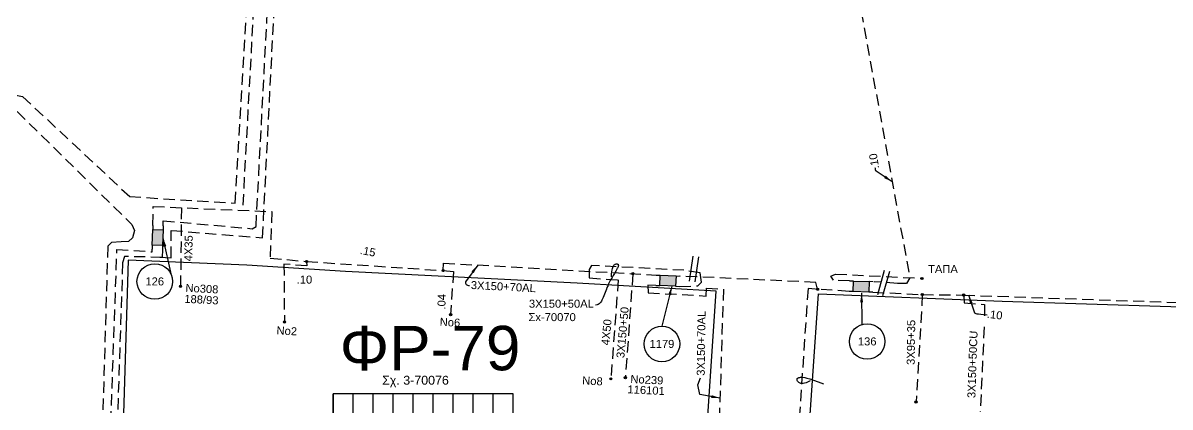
# Model space of a CAD drawing. Header units: millimetres. Extents: x 738 to 2138, y 37 to 533.
# Drawn here: x 849.2 to 978.2, y 227.7 to 270.9 of the extents above; entities that cross this region are included whole.
import ezdxf
from ezdxf.enums import TextEntityAlignment as Align

# ---------------------------------------------------------------- set-up
doc = ezdxf.new("R2010")
doc.units = ezdxf.units.MM
doc.linetypes.add('DASHED', pattern=[19.05, 12.7, -6.35])
for name, color, linetype in [('Link Box 4 Διευθύνσεων', 7, 'Continuous'), ('Άγνωστα', 7, 'Continuous'), ('Ασφαλειοκιβώτια Χ.Τ 9 αναχωρήσεων', 7, 'Continuous'), ('Επιγραφές - Σχήματα', 7, 'Continuous'), ('Καλώδια ΧΤ   3x150+50AL', 7, 'DASHED'), ('Καλώδια ΧΤ   3x150+70 AL', 7, 'DASHED'), ('Συνδέσεις', 7, 'Continuous'), ('Τομή', 7, 'Continuous'), ('Υπόβαθρο ΔΕΗ', 7, 'Continuous'), ('Υπόγεια Καλώδια Δικτύου ΧΤ   .04', 7, 'DASHED'), ('Υπόγεια Καλώδια Δικτύου ΧΤ   .10', 7, 'DASHED'), ('Υπόγεια Καλώδια Δικτύου ΧΤ   .15', 7, 'DASHED'), ('Υπόγεια καλώδια Παροχών ΧΤ   .10', 7, 'DASHED')]:
    doc.layers.add(name, color=color, linetype=linetype)
doc.styles.add('arial', font='arial.ttf')
doc.styles.get("Standard").update_dxf_attribs({"font": 'arial.ttf'})
doc.linetypes.add('SYN_LINE', pattern='A,0.5,-0.0001,["/\\/\\/\\/",Standard,S=0.1,R=0,X=0,Y=-0.05],-0.25', length=0.7501)
doc.dimstyles.new('ISO-25', dxfattribs={"dimtxt": 2.5, "dimasz": 2.5, "dimexe": 1.25, "dimexo": 0.625, "dimtad": 1, "dimtxsty": 'Standard', "dimcen": 2.5, "dimadec": 0, "dimazin": 0, "dimtfac": 1, "dimtmove": 0, "dimatfit": 3, "dimfxl": 1, "dimarcsym": 0})

# ---------------------------------------------------------------- blocks, each defined once
blk = doc.blocks.new('LINK BOX 4 ΑΝΑΧΩΡΗΣΕΩΝ')
at = {"layer": 'Link Box 4 Διευθύνσεων', "ltscale": 40}
blk.add_hatch(color=256, dxfattribs=at).paths.add_polyline_path([(-3.54, 0), (-3.54, -4.67), (3.54, -4.67), (3.54, 0)])
for p, q in [((-3.54, 0), (-5.33, 0)), ((5.33, 0), (3.54, 0)), ((-3.54, -4.67), (-5.33, -4.67)), ((5.33, -4.67), (3.54, -4.67))]:
    blk.add_line(p, q, dxfattribs=at)
blk.add_lwpolyline([(-3.54, -4.67), (-3.54, 0), (3.54, 0), (3.54, -4.67)], close=True, dxfattribs=at)
blk = doc.blocks.new('ΤΟΜΗ')
at = {"layer": 'Τομή', "ltscale": 40}
for p, q in [((-5.68, 0), (5.68, 0)), ((5.68, -2.33), (-5.68, -2.33))]:
    blk.add_line(p, q, dxfattribs=at)
blk = doc.blocks.new('_ΣΥΝΔΕΣΗ')
at = {"layer": 'Συνδέσεις', "linetype": 'SYN_LINE', "ltscale": 40}
blk.add_hatch(color=256, dxfattribs=at).paths.add_polyline_path([(-116.75, 2339.64, 1), (-117.75, 2339.64, 1)])
at = {"layer": 'Συνδέσεις'}
blk.add_circle((-117.25, 2339.64), 0.5, dxfattribs=at)
blk = doc.blocks.new('ΑΣΦΑΛΕΙΟΚΙΒΩΤΙΟ ΥΠΟΣΤΑΘΜΟΥ 9 ΑΝΑΧΩΡΗΣΕΩΝ')
at = {"layer": 'Ασφαλειοκιβώτια Χ.Τ 9 αναχωρήσεων', "ltscale": 40}
for p, q in [((-23.8, 40.36), (24.02, 40.36)), ((-9.72, 40.36), (-9.72, -40.64)), ((9.94, 40.36), (9.94, -40.64)), ((-23.8, 31.36), (24.02, 31.36)), ((-23.8, 22.36), (24.02, 22.36)), ((-23.8, 13.36), (24.02, 13.36)), ((-23.8, 4.36), (24.02, 4.36)), ((-23.8, -4.64), (24.02, -4.64)), ((-23.8, -13.64), (24.02, -13.64)), ((-23.8, -22.64), (24.02, -22.64)), ((-23.8, -31.64), (24.02, -31.64))]:
    blk.add_line(p, q, dxfattribs=at)
at = {"layer": 'Ασφαλειοκιβώτια Χ.Τ 9 αναχωρήσεων'}
blk.add_lwpolyline([(-23.8, -40.64), (24.02, -40.64), (24.02, 40.36), (-23.8, 40.36)], close=True, dxfattribs=at)
for s, p in [('1', (-18.45, 37.24)), ('2', (-18.45, 28.67)), ('3', (-18.45, 19.6)), ('4', (-18.45, 10.58)), ('5', (-18.45, 1.57)), ('6', (-18.45, -7.57)), ('7', (-18.45, -15.81)), ('8', (-18.45, -25.5)), ('9', (-18.45, -34.19))]:
    blk.add_text(s, height=3.6, rotation=270, dxfattribs=at).set_placement(p)
at = {"layer": 'Ασφαλειοκιβώτια Χ.Τ 9 αναχωρήσεων', "ltscale": 40}
for tag, height, p in [('ΟΝΟΜΑ', 5, (-0.16, 44.31)), ('ΚΕΙΜΕΝΟ 1', 2, (17.06, 35.59)), ('ΚΕΙΜΕΝΟ 2', 2, (17.06, 26.88)), ('ΚΕΙΜΕΝΟ 3', 2, (17.06, 17.69)), ('ΚΕΙΜΕΝΟ 4', 2, (17.06, 8.71)), ('ΚΕΙΜΕΝΟ 5', 2, (17.06, -0.13)), ('ΚΕΙΜΕΝΟ 6', 2, (17.06, -9.05)), ('ΚΕΙΜΕΝΟ 7', 2, (17.06, -18.13)), ('ΚΕΙΜΕΝΟ 8', 2, (17.06, -26.85)), ('ΚΕΙΜΕΝΟ 9', 2, (17.06, -35.99)), ('ΣΧ', 2, (-0.1, -42.64))]:
    blk.add_attdef(tag, text='', height=height, dxfattribs=at).set_placement(p, align=Align.MIDDLE_CENTER)

msp = doc.modelspace()

# ---------------------------------------------------------------- linework, layer by layer
at = {"layer": 'Άγνωστα', "color": 5, "linetype": 'DASHED', "ltscale": 0.1}
msp.add_lwpolyline([(867.91, 313.45, 0.0000003, 0.0000003, 0), (866.36, 279.51, 0.0000003, 0.0000003, 0), (866.36, 279.51, 0, 0, 0), (866.36, 279.51, 0, 0, 0), (866.36, 279.51, 0, 0, 0), (866.36, 279.51, 0, 0, 0), (876.35, 278.75, 0, 0, 0), (874.79, 250.48, 0, 0, 0), (874.53, 248.44, 0, 0, 0), (861.37, 249.28, 0, 0, 0), (848.68, 261.69, 0, 0, 0), (845.67, 262.61, 0, 0, 0), (843.58, 263.32, 0, 0, 0), (843.2, 263.82, 0, 0, 0), (843.73, 273.92, 0, 0, 0), (846.63, 273.85, 0, 0, 0), (846.72, 274.4, 0, 0, 0), (846.81, 278.59, 0, 0, 0)], format="xyseb", dxfattribs=at)
at = {"layer": 'Άγνωστα', "color": 30, "linetype": 'DASHED', "ltscale": 0.1}
for points in [[(867.35, 312.08), (865.57, 278.89), (865.57, 278.89), (865.57, 278.89), (865.57, 278.89), (875.4, 278.3), (873.86, 249.85)], [(866.98, 250.13), (866.89, 241.28)]]:
    msp.add_lwpolyline(points, dxfattribs=at)
at = {"layer": 'Άγνωστα', "color": 6, "linetype": 'DASHED', "ltscale": 0.1}
for points in [[(864.57, 244.55), (865.85, 244.5), (865.85, 247.58), (876.11, 246.74), (877.79, 279.88), (867.84, 280.73), (868.08, 285.11)], [(864.95, 248.08), (864.94, 248.66), (874.93, 247.77), (875.38, 248.02), (877.02, 279.23), (866.98, 280.04), (866.91, 285.16)], [(858.51, 210.75), (858.51, 210.75), (859.74, 245.44), (863.69, 245.17), (863.7, 245.46)], [(864.86, 245.42), (864.83, 244.54), (860.58, 244.65), (860.38, 243.93), (859.02, 203.48), (859.02, 203.48)]]:
    msp.add_lwpolyline(points, dxfattribs=at)
at = {"layer": 'Άγνωστα', "color": 2, "linetype": 'DASHED', "ltscale": 0.1}
for points in [[(917.75, 242.7), (916.91, 231.01)], [(916.1, 242), (916.1, 242), (915.28, 230.88)]]:
    msp.add_lwpolyline(points, dxfattribs=at)
at = {"layer": 'Άγνωστα', "color": 85, "linetype": 'DASHED', "ltscale": 0.1}
for points in [[(950.3, 240.36), (949.6, 228.28)], [(954.95, 240.3), (955.01, 239.44), (957.28, 239.24), (957.3, 237.74)], [(957.25, 236.71), (956.81, 227.16)]]:
    msp.add_lwpolyline(points, dxfattribs=at)
at = {"layer": 'Επιγραφές - Σχήματα'}
for points in [[(945.1, 254.25), (945.08, 254.28), (945.06, 254.31), (945.05, 254.35), (945.04, 254.39), (945.03, 254.44), (945.02, 254.49), (945.02, 254.55), (945.01, 254.61)], [(915.34, 242.37), (915.36, 242.67), (915.39, 242.92), (915.42, 243.13), (915.45, 243.29), (915.49, 243.42), (915.53, 243.52), (915.57, 243.6), (915.61, 243.66), (915.66, 243.7), (915.71, 243.74), (915.76, 243.77), (915.81, 243.79), (915.86, 243.8), (915.91, 243.8), (915.95, 243.8), (915.99, 243.8), (916.03, 243.79), (916.06, 243.78), (916.08, 243.76), (916.1, 243.74), (916.11, 243.71), (916.12, 243.68), (916.13, 243.65), (916.12, 243.61), (916.11, 243.57), (916.1, 243.52), (916.08, 243.46), (916.05, 243.41), (916.02, 243.34), (915.99, 243.28), (915.95, 243.21), (915.91, 243.14), (915.87, 243.06), (915.82, 242.98), (915.77, 242.89), (915.72, 242.8), (915.67, 242.71), (915.61, 242.61), (915.55, 242.51), (915.48, 242.41), (915.42, 242.29), (915.35, 242.18), (915.28, 242.06), (915.21, 241.93), (915.14, 241.79), (915.06, 241.64), (914.99, 241.49), (914.92, 241.32), (914.84, 241.15), (914.77, 240.96), (914.7, 240.78), (914.62, 240.59), (914.55, 240.4), (914.48, 240.22), (914.41, 240.04), (914.35, 239.88), (914.28, 239.73), (914.21, 239.6), (914.13, 239.48), (914.05, 239.38), (913.95, 239.3), (913.84, 239.24), (913.72, 239.2), (913.56, 239.18)], [(898.94, 241.8), (898.93, 241.71), (898.94, 241.63), (898.97, 241.56), (899.01, 241.5), (899.08, 241.45), (899.16, 241.42), (899.25, 241.39), (899.37, 241.38)], [(956.16, 238.32), (956.19, 238.29), (956.24, 238.26), (956.32, 238.23), (956.44, 238.2), (956.62, 238.18), (956.86, 238.14), (957.18, 238.11), (957.59, 238.07)], [(925.27, 229.11), (925.05, 230.21), (925.37, 230.99)], [(937.69, 230.66), (937.45, 230.53), (937.24, 230.44), (937.05, 230.38), (936.89, 230.36), (936.76, 230.36), (936.65, 230.37), (936.55, 230.4), (936.47, 230.44), (936.4, 230.48), (936.34, 230.53), (936.3, 230.58), (936.26, 230.63), (936.23, 230.68), (936.22, 230.72), (936.21, 230.77), (936.21, 230.82), (936.22, 230.86), (936.24, 230.9), (936.26, 230.94), (936.3, 230.97), (936.36, 231), (936.42, 231.03), (936.51, 231.04), (936.61, 231.06), (936.72, 231.07), (936.88, 231.06), (937.07, 231.03), (937.33, 230.97), (937.65, 230.88), (938.07, 230.74), (938.58, 230.55), (939.2, 230.3)]]:
    msp.add_lwpolyline(points, dxfattribs=at)
at = {"layer": 'Επιγραφές - Σχήματα', "color": 151, "linetype": 'DASHED', "ltscale": 0.1}
msp.add_lwpolyline([(942.12, 241.89), (940.3, 241.98), (940, 242.44), (940.53, 242.66), (950.3, 242.19)], dxfattribs=at)
at = {"layer": 'Επιγραφές - Σχήματα'}
for centre in [(863.99, 241.83), (921.02, 234.8), (944.1, 235.08)]:
    msp.add_circle(centre, 2, dxfattribs=at)
at = {"layer": 'Καλώδια ΧΤ   3x150+50AL', "color": 2, "ltscale": 0.1}
msp.add_lwpolyline([(923, 241.27), (925.04, 241.33), (925.45, 241.77), (925.31, 242.79), (923.5, 243.09), (913.09, 243.64), (912.82, 243.16), (912.84, 242.24), (916.1, 242)], dxfattribs=at)
at = {"layer": 'Καλώδια ΧΤ   3x150+50AL', "color": 151, "ltscale": 0.1}
for points in [[(938.52, 240.96), (938.31, 241.73), (923.05, 242.44)], [(942.08, 240.72), (937.45, 241.03), (935.73, 215.7), (935.5, 212.36), (935.2, 207.2), (934.44, 193.92), (961.95, 190.1), (961.58, 184.9), (964.25, 184.79)]]:
    msp.add_lwpolyline(points, dxfattribs=at)
at = {"layer": 'Καλώδια ΧΤ   3x150+70 AL', "color": 30, "ltscale": 0.1}
msp.add_lwpolyline([(896.41, 243.06), (896.47, 243.9), (920.39, 242.55)], dxfattribs=at)
at = {"layer": 'Καλώδια ΧΤ   3x150+70 AL', "color": 2, "ltscale": 0.1}
msp.add_lwpolyline([(920.34, 241.38), (919.44, 241.43), (919.49, 240.57), (926, 240.19), (926.04, 241.08), (927.93, 240.96), (927.4, 224.15), (926.86, 224.18), (926.86, 225.26), (920.96, 225.71)], dxfattribs=at)
at = {"layer": 'Υπόβαθρο ΔΕΗ'}
for points in [[(861, 244.24), (860.04, 212.09), (867.5, 210.95), (876.12, 210.13), (882.91, 209.1), (892.22, 208.14), (904.37, 206.62), (911.98, 205.5), (920.1, 204.51), (924.69, 204.14), (927.1, 240.74), (911.47, 241.64), (885.45, 242.95), (874.35, 243.66), (861, 244.24)], [(936.06, 203.54), (938.64, 240.44), (959.29, 239.62), (978.24, 239.02), (989.07, 238.65), (1004.69, 232.13), (1003.27, 210.75), (1002.04, 194.63), (993.28, 195.78), (981.73, 197.36), (973.86, 198.28), (964.77, 199.58), (961.42, 199.71), (955.01, 200.88), (949.23, 201.34), (945.51, 202.05), (942.37, 202.26), (936.06, 203.54)]]:
    msp.add_lwpolyline(points, dxfattribs=at)
at = {"layer": 'Υπόγεια Καλώδια Δικτύου ΧΤ   .04', "color": 30, "linetype": 'DASHED', "ltscale": 0.1}
msp.add_lwpolyline([(896.41, 243.06), (897.57, 242.96), (897.26, 238.09)], dxfattribs=at)
at = {"layer": 'Υπόγεια Καλώδια Δικτύου ΧΤ   .10', "color": 173, "ltscale": 0.1}
msp.add_lwpolyline([(955.43, 277.32), (943.42, 272.24), (948.89, 242.24), (948.53, 241.62), (947.49, 241.61), (944.87, 241.8)], dxfattribs=at)
at = {"layer": 'Υπόγεια Καλώδια Δικτύου ΧΤ   .10', "color": 85, "ltscale": 0.1}
msp.add_lwpolyline([(944.74, 240.63), (950.3, 240.36), (954.95, 240.3), (989.36, 239.11), (1005.68, 232.34), (1005.57, 230.62)], dxfattribs=at)
at = {"layer": 'Υπόγεια Καλώδια Δικτύου ΧΤ   .15', "color": 1, "linetype": 'DASHED', "ltscale": 0.1}
msp.add_lwpolyline([(779.97, 264.54), (780, 265.91), (801.02, 264.29), (802.37, 265.5), (813.4, 264.85), (813.38, 263.63), (841.48, 261.41), (844.63, 263.58), (849.13, 262.64), (861.17, 251.38), (873.04, 250.64), (874.6, 277.19), (864.56, 278.21), (864.56, 278.21), (866.71, 310.44), (866.36, 311.51), (866.09, 312.29), (866.09, 313.13), (866.09, 313.17), (866.4, 314.06), (866.72, 314.81), (867.04, 319.25), (867.04, 319.25), (874.33, 318.87)], dxfattribs=at)
at = {"layer": 'Υπόγεια Καλώδια Δικτύου ΧΤ   .15', "color": 4, "ltscale": 0.1}
msp.add_lwpolyline([(848.52, 260.96), (861.42, 248.23), (861.72, 247.55), (861.47, 246.75), (861.03, 246.33), (860.2, 246.28), (859.12, 246.2), (858.7, 245.8), (857.51, 204.84)], dxfattribs=at)
at = {"layer": 'Υπόγεια Καλώδια Δικτύου ΧΤ   .15', "color": 30, "ltscale": 0.1}
msp.add_lwpolyline([(863.79, 248.12), (863.81, 250.27), (877.15, 249.69), (876.96, 244.47), (881.06, 244.08), (896.41, 243.06)], dxfattribs=at)
at = {"layer": 'Υπόγεια καλώδια Παροχών ΧΤ   .10', "color": 30, "ltscale": 0.1}
msp.add_lwpolyline([(881.06, 244.08), (881.1, 243.6), (878.52, 243.77), (878.57, 237.27)], dxfattribs=at)

# ---------------------------------------------------------------- block references
at = {"layer": 'Link Box 4 Διευθύνσεων'}
for p, xscale, yscale, zscale, rotation in [((863.74, 246.79), 0.2500000000000258, 0.2500000000000258, 0.2500000000000258, 88.10470630112887), ((921.67, 241.33), 0.2500000000001034, 0.2500000000001034, 0.2500000000001034, 177.5690214197741), ((943.45, 241.84), 0.2500000000000757, 0.2500000000000757, 0.2500000000000757, 358.1222962839444)]:
    msp.add_blockref('LINK BOX 4 ΑΝΑΧΩΡΗΣΕΩΝ', p, dxfattribs=dict(at, xscale=xscale, yscale=yscale, zscale=zscale, rotation=rotation))
at = {"layer": 'Ασφαλειοκιβώτια Χ.Τ 9 αναχωρήσεων', "xscale": 0.2499999999999733, "yscale": 0.2499999999999733, "zscale": 0.2499999999999733, "rotation": 90.04340889657618}
msp.add_blockref('ΑΣΦΑΛΕΙΟΚΙΒΩΤΙΟ ΥΠΟΣΤΑΘΜΟΥ 9 ΑΝΑΧΩΡΗΣΕΩΝ', (894.15, 223.19), dxfattribs=at).add_auto_attribs({'ΟΝΟΜΑ': 'ΦP-79', 'ΣΧ': 'Σχ. 370076'})
at = {"layer": 'Συνδέσεις', "xscale": 0.25, "yscale": 0.25, "zscale": 0.25}
for p in [(910.38, -340.83), (925.73, -341.85), (947.06, -342.21), (896.2, -343.63), (979.57, -342.74), (967.83, -343.95), (979.61, -344.55), (984.26, -344.61), (907.89, -347.64), (926.57, -346.82), (944.59, -354.03), (946.22, -353.9), (978.91, -356.63)]:
    msp.add_blockref('_ΣΥΝΔΕΣΗ', p, dxfattribs=at)
at = {"layer": 'Τομή'}
for p, xscale, yscale, zscale, rotation in [((924.34, 243.27), 0.2500000000000358, 0.2500000000000358, 0.2500000000000358, 81.73276565497778), ((945.67, 241.73), 0.2499999999999926, 0.2499999999999926, 0.2499999999999926, 74.0402088082234)]:
    msp.add_blockref('ΤΟΜΗ', p, dxfattribs=dict(at, xscale=xscale, yscale=yscale, zscale=zscale, rotation=rotation))

# ---------------------------------------------------------------- texts
at = {"layer": 'Άγνωστα', "char_height": 0.9, "width": 84.1859, "attachment_point": 1, "style": 'arial'}
for s, insert, rotation in [('4X35', (867.29, 244.11), 88.4796), ('3X150+50', (915.89, 233.26), 84.9764), ('4X50', (914.21, 234.7), 84.9764), ('3X95+35', (948.54, 232.45), 89.2454), ('3X150+50CU', (955.36, 228.73), 88.0789)]:
    msp.add_mtext(s, dxfattribs=dict(at, insert=insert, rotation=rotation))
at = {"layer": 'Επιγραφές - Σχήματα', "char_height": 0.9, "style": 'arial'}
for s, insert, width, attachment_point in [('ΤΑΠΑ', (950.94, 243.68), 84.1859, 1), ('126', (863.99, 241.83), 2.4632, 5), ('Σx-70070', (906.01, 238.27), 84.1859, 1), ('1179', (921.02, 234.8), 2.4632, 5), ('136', (944.1, 235.08), 2.4632, 5)]:
    msp.add_mtext(s, dxfattribs=dict(at, insert=insert, width=width, attachment_point=attachment_point))
at = {"layer": 'Επιγραφές - Σχήματα', "char_height": 0.9, "width": 84.1859, "attachment_point": 1, "rotation": 357.098, "style": 'arial'}
for s, insert in [('No308', (867.47, 241.57)), ('188/93', (867.34, 240.34)), ('No6', (896.06, 237.75)), ('No2', (877.71, 236.78)), ('No8', (912.08, 231.15)), ('No239', (917.5, 231.32)), ('116101', (917.17, 230.16))]:
    msp.add_mtext(s, dxfattribs=dict(at, insert=insert))
at = {"layer": 'Επιγραφές - Σχήματα', "linetype": 'DASHED', "attachment_point": 1}
for s, insert, char_height, width in [('ΦP-79', (884.78, 236.84), 5, 20.7171), ('Σχ. 3-70076', (889.56, 231.22), 1, 12.6231)]:
    msp.add_mtext(s, dxfattribs=dict(at, insert=insert, char_height=char_height, width=width))
at = {"layer": 'Καλώδια ΧΤ   3x150+50AL', "insert": (906.06, 239.78), "char_height": 0.9, "width": 84.1859, "attachment_point": 1, "style": 'arial'}
msp.add_mtext('3X150+50AL', dxfattribs=at)
at = {"layer": 'Καλώδια ΧΤ   3x150+70 AL', "char_height": 0.9, "width": 84.1859, "attachment_point": 1, "style": 'arial'}
for insert, rotation in [((899.56, 241.89), 357.0957), ((924.93, 231.23), 89.2454)]:
    msp.add_mtext('3X150+70AL', dxfattribs=dict(at, insert=insert, rotation=rotation))
at = {"layer": 'Υπόγεια Καλώδια Δικτύου ΧΤ   .04', "insert": (895.77, 238.69), "char_height": 0.9, "width": 84.1859, "attachment_point": 1, "rotation": 88.4796, "style": 'arial'}
msp.add_mtext('.04', dxfattribs=at)
at = {"layer": 'Υπόγεια Καλώδια Δικτύου ΧΤ   .10', "char_height": 0.9, "attachment_point": 1, "style": 'arial'}
for insert, width, rotation in [((944.57, 254.43), 84.1859, 99.4712), ((957.63, 238.64), 83.1224, 353.138)]:
    msp.add_mtext('.10', dxfattribs=dict(at, insert=insert, width=width, rotation=rotation))
at = {"layer": 'Υπόγεια Καλώδια Δικτύου ΧΤ   .15', "insert": (887.19, 245.83), "char_height": 0.9, "width": 84.1859, "attachment_point": 1, "rotation": 348.8327, "style": 'arial'}
msp.add_mtext('.15', dxfattribs=at)
at = {"layer": 'Υπόγεια καλώδια Παροχών ΧΤ   .10', "insert": (879.95, 242.49), "char_height": 0.9, "width": 84.1859, "attachment_point": 1, "style": 'arial'}
msp.add_mtext('.10', dxfattribs=at)

# ---------------------------------------------------------------- leaders
at = {"layer": 'Επιγραφές - Σχήματα'}
for points, override in [([(946.92, 253.05), (945.1, 254.25)], {"dimasz": 1, "dimgap": 0.625, "dimtad": 0}), ([(864.91, 246.75), (865.85, 242.55)], {"dimasz": 1, "dimtad": 0}), ([(900.31, 243.68), (898.94, 241.8)], {"dimasz": 1, "dimgap": 0.625, "dimtad": 0}), ([(922.14, 241.31), (921.02, 236.8)], {"dimasz": 1, "dimtad": 0}), ([(943.47, 240.5), (943.48, 236.98)], {"dimasz": 1, "dimtad": 0}), ([(955.49, 240.31), (956.16, 238.32)], {"dimasz": 1, "dimgap": 0.625, "dimtad": 0}), ([(927.56, 228.71), (925.27, 229.11)], {"dimasz": 1, "dimgap": 0.625, "dimtad": 0})]:
    msp.add_leader(points, dimstyle='ISO-25', override=override, dxfattribs=at)

doc.saveas('drawing.dxf')
